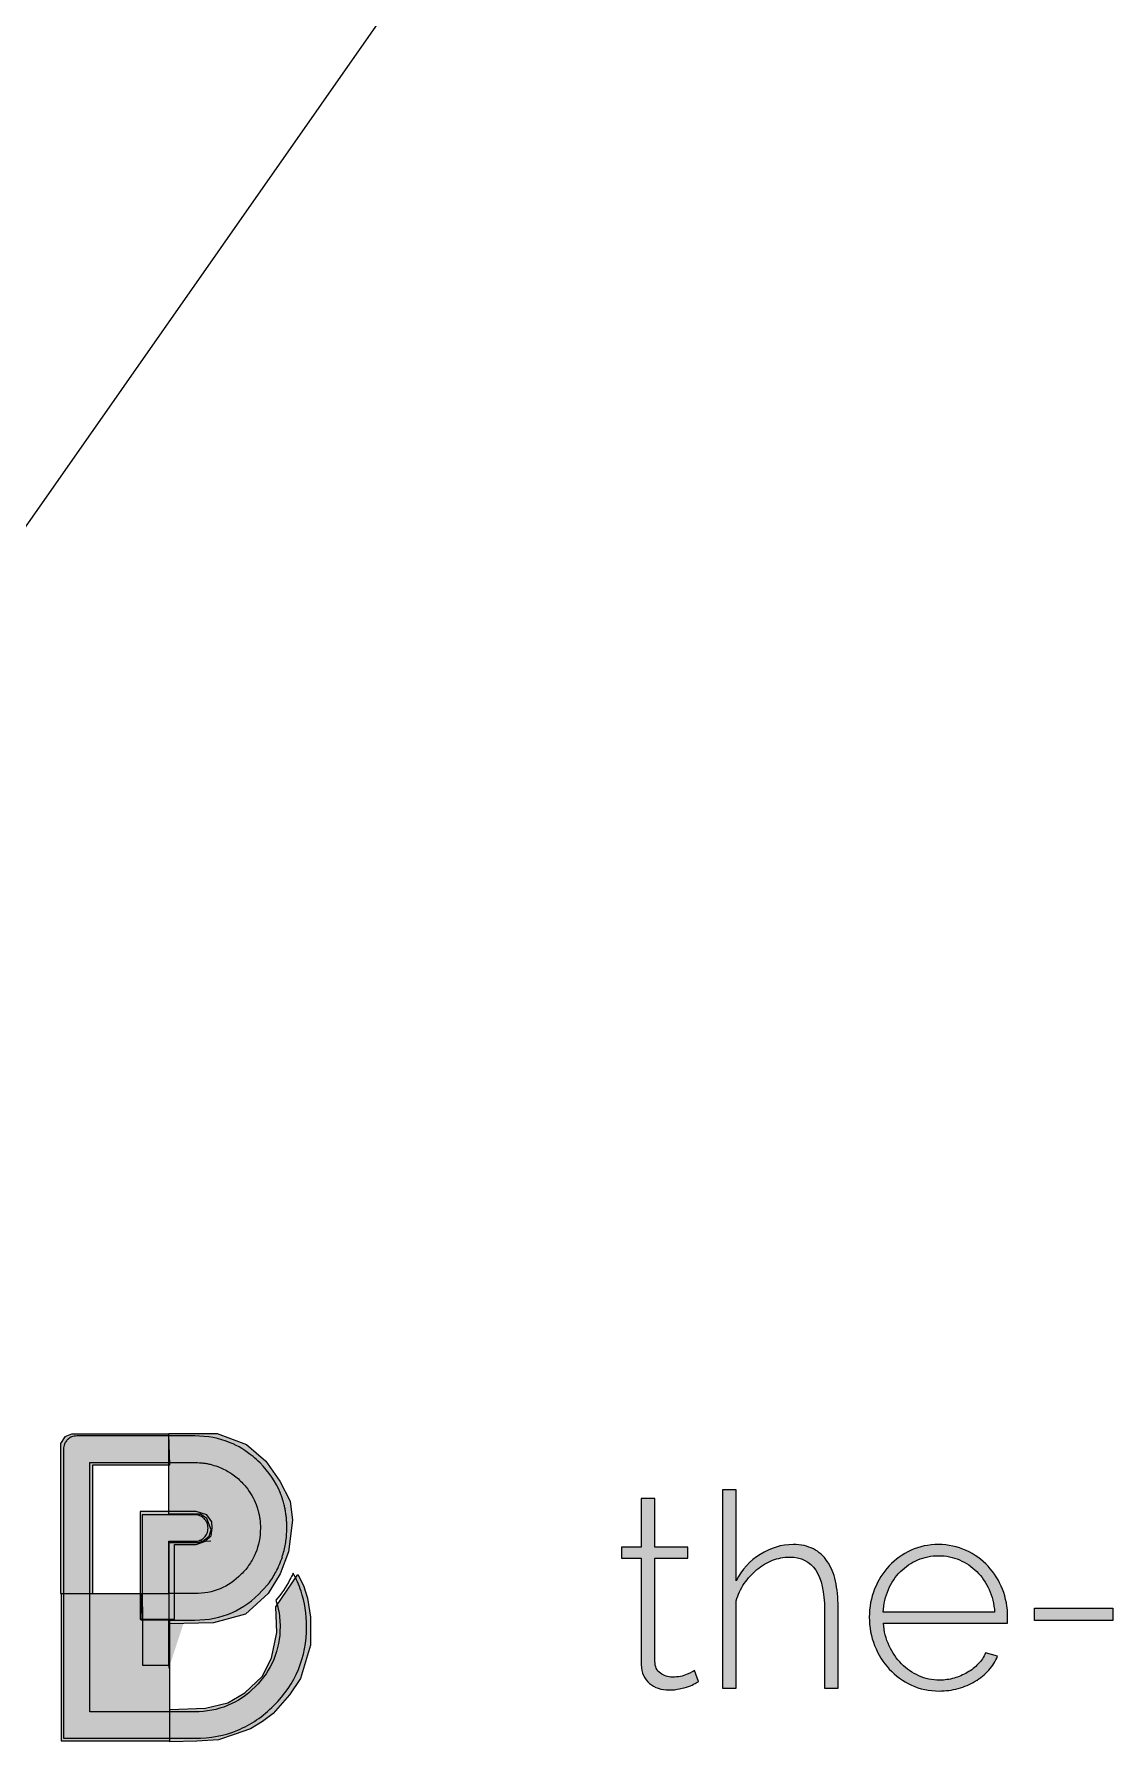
# Model space of a CAD drawing. Extents: x 65 to 351, y 40 to 244.
# Drawn here: x 252.4 to 288.8, y 41.8 to 99.4 of the extents above; entities that cross this region are included whole.
import ezdxf

# ---------------------------------------------------------------- set-up
doc = ezdxf.new("R2010")
doc.units = 0
doc.header["$MEASUREMENT"] = 0
for name, color, linetype in [('4-VIEW', 7, 'CONTINUOUS'), ('COPYRIGHT_NOTICE', 7, 'CONTINUOUS'), ('SOLIDS', 7, 'CONTINUOUS')]:
    doc.layers.add(name, color=color, linetype=linetype)

# ---------------------------------------------------------------- blocks, each defined once
blk = doc.blocks.new('BLOCK_6')
at = {"layer": 'COPYRIGHT_NOTICE'}
h = blk.add_hatch(color=7, dxfattribs=at)
h.dxf.hatch_style = 2
edge = h.paths.add_edge_path()
edge.add_spline(control_points=[(279.521, 43.583), (279.521, 43.583), (279.062, 43.583), (279.062, 43.583), (279.062, 43.583), (279.062, 46.242), (279.062, 46.242), (279.062, 47.422), (278.668, 48.013), (277.879, 48.013), (277.683, 48.013), (277.492, 47.976), (277.305, 47.903), (277.119, 47.829), (276.945, 47.725), (276.783, 47.591), (276.62, 47.456), (276.478, 47.299), (276.356, 47.119), (276.234, 46.938), (276.142, 46.744), (276.081, 46.536), (276.081, 46.536), (276.081, 43.583), (276.081, 43.583), (276.081, 43.583), (275.622, 43.583), (275.622, 43.583), (275.622, 43.583), (275.622, 50.278), (275.622, 50.278), (275.622, 50.278), (276.081, 50.278), (276.081, 50.278), (276.081, 50.278), (276.081, 47.215), (276.081, 47.215), (276.277, 47.588), (276.547, 47.884), (276.893, 48.105), (277.238, 48.325), (277.61, 48.435), (278.007, 48.435), (278.27, 48.435), (278.496, 48.386), (278.686, 48.288), (278.875, 48.19), (279.033, 48.049), (279.158, 47.866), (279.284, 47.683), (279.375, 47.461), (279.433, 47.201), (279.491, 46.941), (279.521, 46.649), (279.521, 46.325), (279.521, 46.325), (279.521, 43.583), (279.521, 43.583)], knot_values=[0, 0, 0, 0, 1, 1, 1, 2, 2, 2, 3, 3, 3, 4, 4, 4, 5, 5, 5, 6, 6, 6, 7, 7, 7, 8, 8, 8, 9, 9, 9, 10, 10, 10, 11, 11, 11, 12, 12, 12, 13, 13, 13, 14, 14, 14, 15, 15, 15, 16, 16, 16, 17, 17, 17, 18, 18, 18, 19, 19, 19, 19], degree=3, periodic=1)
h = blk.add_hatch(color=7, dxfattribs=at)
h.dxf.hatch_style = 2
edge = h.paths.add_edge_path()
edge.add_spline(control_points=[(274.815, 43.812), (274.791, 43.8), (274.749, 43.776), (274.692, 43.743), (274.633, 43.709), (274.56, 43.677), (274.471, 43.647), (274.383, 43.616), (274.283, 43.588), (274.173, 43.564), (274.063, 43.54), (273.944, 43.527), (273.815, 43.527), (273.687, 43.527), (273.566, 43.546), (273.453, 43.583), (273.34, 43.619), (273.241, 43.674), (273.155, 43.748), (273.07, 43.821), (273.002, 43.909), (272.954, 44.014), (272.904, 44.118), (272.88, 44.24), (272.88, 44.38), (272.88, 44.38), (272.88, 47.976), (272.88, 47.976), (272.88, 47.976), (272.21, 47.976), (272.21, 47.976), (272.21, 47.976), (272.21, 48.352), (272.21, 48.352), (272.21, 48.352), (272.88, 48.352), (272.88, 48.352), (272.88, 48.352), (272.88, 49.985), (272.88, 49.985), (272.88, 49.985), (273.339, 49.985), (273.339, 49.985), (273.339, 49.985), (273.339, 48.352), (273.339, 48.352), (273.339, 48.352), (274.448, 48.352), (274.448, 48.352), (274.448, 48.352), (274.448, 47.976), (274.448, 47.976), (274.448, 47.976), (273.339, 47.976), (273.339, 47.976), (273.339, 47.976), (273.339, 44.491), (273.339, 44.491), (273.339, 44.313), (273.4, 44.18), (273.522, 44.092), (273.644, 44.003), (273.782, 43.959), (273.935, 43.959), (274.124, 43.959), (274.288, 43.991), (274.426, 44.055), (274.563, 44.119), (274.647, 44.16), (274.678, 44.179), (274.678, 44.179), (274.815, 43.812), (274.815, 43.812)], knot_values=[0, 0, 0, 0, 1, 1, 1, 2, 2, 2, 3, 3, 3, 4, 4, 4, 5, 5, 5, 6, 6, 6, 7, 7, 7, 8, 8, 8, 9, 9, 9, 10, 10, 10, 11, 11, 11, 12, 12, 12, 13, 13, 13, 14, 14, 14, 15, 15, 15, 16, 16, 16, 17, 17, 17, 18, 18, 18, 19, 19, 19, 20, 20, 20, 21, 21, 21, 22, 22, 22, 23, 23, 23, 24, 24, 24, 24], degree=3, periodic=1)
h = blk.add_hatch(color=7, dxfattribs=at)
h.dxf.hatch_style = 2
edge = h.paths.add_edge_path()
edge.add_spline(control_points=[(282.933, 43.491), (282.596, 43.491), (282.284, 43.557), (281.997, 43.688), (281.709, 43.82), (281.46, 44), (281.249, 44.229), (281.038, 44.459), (280.873, 44.723), (280.754, 45.023), (280.635, 45.322), (280.575, 45.643), (280.575, 45.985), (280.575, 46.322), (280.635, 46.638), (280.754, 46.935), (280.873, 47.232), (281.037, 47.491), (281.245, 47.715), (281.453, 47.938), (281.699, 48.114), (281.983, 48.242), (282.267, 48.371), (282.575, 48.435), (282.905, 48.435), (283.241, 48.435), (283.553, 48.369), (283.84, 48.238), (284.128, 48.106), (284.375, 47.929), (284.583, 47.705), (284.791, 47.482), (284.953, 47.222), (285.07, 46.926), (285.186, 46.629), (285.244, 46.316), (285.244, 45.985), (285.244, 45.955), (285.244, 45.917), (285.244, 45.871), (285.244, 45.825), (285.241, 45.796), (285.235, 45.784), (285.235, 45.784), (281.052, 45.784), (281.052, 45.784), (281.071, 45.509), (281.135, 45.253), (281.245, 45.018), (281.355, 44.782), (281.494, 44.579), (281.662, 44.408), (281.83, 44.237), (282.024, 44.102), (282.245, 44.005), (282.465, 43.907), (282.7, 43.858), (282.951, 43.858), (283.116, 43.858), (283.278, 43.881), (283.437, 43.926), (283.596, 43.973), (283.744, 44.035), (283.882, 44.114), (284.02, 44.194), (284.141, 44.29), (284.249, 44.404), (284.355, 44.516), (284.44, 44.64), (284.501, 44.775), (284.501, 44.775), (284.905, 44.665), (284.905, 44.665), (284.837, 44.494), (284.738, 44.336), (284.606, 44.192), (284.475, 44.049), (284.322, 43.925), (284.148, 43.821), (283.973, 43.717), (283.782, 43.636), (283.574, 43.578), (283.367, 43.52), (283.153, 43.491), (282.933, 43.491)], knot_values=[0, 0, 0, 0, 1, 1, 1, 2, 2, 2, 3, 3, 3, 4, 4, 4, 5, 5, 5, 6, 6, 6, 7, 7, 7, 8, 8, 8, 9, 9, 9, 10, 10, 10, 11, 11, 11, 12, 12, 12, 13, 13, 13, 14, 14, 14, 15, 15, 15, 16, 16, 16, 17, 17, 17, 18, 18, 18, 19, 19, 19, 20, 20, 20, 21, 21, 21, 22, 22, 22, 23, 23, 23, 24, 24, 24, 25, 25, 25, 26, 26, 26, 27, 27, 27, 28, 28, 28, 28], degree=3, periodic=1)
edge = h.paths.add_edge_path()
edge.add_spline(control_points=[(284.804, 46.151), (284.785, 46.432), (284.722, 46.689), (284.616, 46.921), (284.508, 47.153), (284.371, 47.354), (284.203, 47.522), (284.035, 47.69), (283.84, 47.821), (283.62, 47.916), (283.4, 48.011), (283.165, 48.059), (282.914, 48.059), (282.663, 48.059), (282.428, 48.011), (282.208, 47.916), (281.988, 47.821), (281.794, 47.69), (281.626, 47.522), (281.457, 47.354), (281.323, 47.152), (281.222, 46.917), (281.121, 46.681), (281.061, 46.426), (281.043, 46.151), (281.043, 46.151), (284.804, 46.151), (284.804, 46.151)], knot_values=[0, 0, 0, 0, 1, 1, 1, 2, 2, 2, 3, 3, 3, 4, 4, 4, 5, 5, 5, 6, 6, 6, 7, 7, 7, 8, 8, 8, 9, 9, 9, 9], degree=3, periodic=1)
h = blk.add_hatch(color=7, dxfattribs=at)
h.dxf.hatch_style = 2
h.paths.add_polyline_path([(286.152, 45.866), (286.152, 46.288), (288.794, 46.288), (288.794, 45.866)])
blk.add_lwpolyline([(286.152, 45.866), (286.152, 46.288), (288.794, 46.288), (288.794, 45.866), (286.152, 45.866)], dxfattribs=at)
for points, knots in [([(279.521, 43.583), (279.521, 43.583), (279.062, 43.583), (279.062, 43.583), (279.062, 43.583), (279.062, 46.242), (279.062, 46.242), (279.062, 47.422), (278.668, 48.013), (277.879, 48.013), (277.683, 48.013), (277.492, 47.976), (277.305, 47.903), (277.119, 47.829), (276.945, 47.725), (276.783, 47.591), (276.62, 47.456), (276.478, 47.299), (276.356, 47.119), (276.234, 46.938), (276.142, 46.744), (276.081, 46.536), (276.081, 46.536), (276.081, 43.583), (276.081, 43.583), (276.081, 43.583), (275.622, 43.583), (275.622, 43.583), (275.622, 43.583), (275.622, 50.278), (275.622, 50.278), (275.622, 50.278), (276.081, 50.278), (276.081, 50.278), (276.081, 50.278), (276.081, 47.215), (276.081, 47.215), (276.277, 47.588), (276.547, 47.884), (276.893, 48.105), (277.238, 48.325), (277.61, 48.435), (278.007, 48.435), (278.27, 48.435), (278.496, 48.386), (278.686, 48.288), (278.875, 48.19), (279.033, 48.049), (279.158, 47.866), (279.284, 47.683), (279.375, 47.461), (279.433, 47.201), (279.491, 46.941), (279.521, 46.649), (279.521, 46.325), (279.521, 46.325), (279.521, 43.583), (279.521, 43.583)], [0, 0, 0, 0, 1, 1, 1, 2, 2, 2, 3, 3, 3, 4, 4, 4, 5, 5, 5, 6, 6, 6, 7, 7, 7, 8, 8, 8, 9, 9, 9, 10, 10, 10, 11, 11, 11, 12, 12, 12, 13, 13, 13, 14, 14, 14, 15, 15, 15, 16, 16, 16, 17, 17, 17, 18, 18, 18, 19, 19, 19, 19]), ([(274.815, 43.812), (274.791, 43.8), (274.749, 43.776), (274.692, 43.743), (274.633, 43.709), (274.56, 43.677), (274.471, 43.647), (274.383, 43.616), (274.283, 43.588), (274.173, 43.564), (274.063, 43.54), (273.944, 43.527), (273.815, 43.527), (273.687, 43.527), (273.566, 43.546), (273.453, 43.583), (273.34, 43.619), (273.241, 43.674), (273.155, 43.748), (273.07, 43.821), (273.002, 43.909), (272.954, 44.014), (272.904, 44.118), (272.88, 44.24), (272.88, 44.38), (272.88, 44.38), (272.88, 47.976), (272.88, 47.976), (272.88, 47.976), (272.21, 47.976), (272.21, 47.976), (272.21, 47.976), (272.21, 48.352), (272.21, 48.352), (272.21, 48.352), (272.88, 48.352), (272.88, 48.352), (272.88, 48.352), (272.88, 49.985), (272.88, 49.985), (272.88, 49.985), (273.339, 49.985), (273.339, 49.985), (273.339, 49.985), (273.339, 48.352), (273.339, 48.352), (273.339, 48.352), (274.448, 48.352), (274.448, 48.352), (274.448, 48.352), (274.448, 47.976), (274.448, 47.976), (274.448, 47.976), (273.339, 47.976), (273.339, 47.976), (273.339, 47.976), (273.339, 44.491), (273.339, 44.491), (273.339, 44.313), (273.4, 44.18), (273.522, 44.092), (273.644, 44.003), (273.782, 43.959), (273.935, 43.959), (274.124, 43.959), (274.288, 43.991), (274.426, 44.055), (274.563, 44.119), (274.647, 44.16), (274.678, 44.179), (274.678, 44.179), (274.815, 43.812), (274.815, 43.812)], [0, 0, 0, 0, 1, 1, 1, 2, 2, 2, 3, 3, 3, 4, 4, 4, 5, 5, 5, 6, 6, 6, 7, 7, 7, 8, 8, 8, 9, 9, 9, 10, 10, 10, 11, 11, 11, 12, 12, 12, 13, 13, 13, 14, 14, 14, 15, 15, 15, 16, 16, 16, 17, 17, 17, 18, 18, 18, 19, 19, 19, 20, 20, 20, 21, 21, 21, 22, 22, 22, 23, 23, 23, 24, 24, 24, 24]), ([(282.933, 43.491), (282.596, 43.491), (282.284, 43.557), (281.997, 43.688), (281.709, 43.82), (281.46, 44), (281.249, 44.229), (281.038, 44.459), (280.873, 44.723), (280.754, 45.023), (280.635, 45.322), (280.575, 45.643), (280.575, 45.985), (280.575, 46.322), (280.635, 46.638), (280.754, 46.935), (280.873, 47.232), (281.037, 47.491), (281.245, 47.715), (281.453, 47.938), (281.699, 48.114), (281.983, 48.242), (282.267, 48.371), (282.575, 48.435), (282.905, 48.435), (283.241, 48.435), (283.553, 48.369), (283.84, 48.238), (284.128, 48.106), (284.375, 47.929), (284.583, 47.705), (284.791, 47.482), (284.953, 47.222), (285.07, 46.926), (285.186, 46.629), (285.244, 46.316), (285.244, 45.985), (285.244, 45.955), (285.244, 45.917), (285.244, 45.871), (285.244, 45.825), (285.241, 45.796), (285.235, 45.784), (285.235, 45.784), (281.052, 45.784), (281.052, 45.784), (281.071, 45.509), (281.135, 45.253), (281.245, 45.018), (281.355, 44.782), (281.494, 44.579), (281.662, 44.408), (281.83, 44.237), (282.024, 44.102), (282.245, 44.005), (282.465, 43.907), (282.7, 43.858), (282.951, 43.858), (283.116, 43.858), (283.278, 43.881), (283.437, 43.926), (283.596, 43.973), (283.744, 44.035), (283.882, 44.114), (284.02, 44.194), (284.141, 44.29), (284.249, 44.404), (284.355, 44.516), (284.44, 44.64), (284.501, 44.775), (284.501, 44.775), (284.905, 44.665), (284.905, 44.665), (284.837, 44.494), (284.738, 44.336), (284.606, 44.192), (284.475, 44.049), (284.322, 43.925), (284.148, 43.821), (283.973, 43.717), (283.782, 43.636), (283.574, 43.578), (283.367, 43.52), (283.153, 43.491), (282.933, 43.491)], [0, 0, 0, 0, 1, 1, 1, 2, 2, 2, 3, 3, 3, 4, 4, 4, 5, 5, 5, 6, 6, 6, 7, 7, 7, 8, 8, 8, 9, 9, 9, 10, 10, 10, 11, 11, 11, 12, 12, 12, 13, 13, 13, 14, 14, 14, 15, 15, 15, 16, 16, 16, 17, 17, 17, 18, 18, 18, 19, 19, 19, 20, 20, 20, 21, 21, 21, 22, 22, 22, 23, 23, 23, 24, 24, 24, 25, 25, 25, 26, 26, 26, 27, 27, 27, 28, 28, 28, 28]), ([(284.804, 46.151), (284.785, 46.432), (284.722, 46.689), (284.616, 46.921), (284.508, 47.153), (284.371, 47.354), (284.203, 47.522), (284.035, 47.69), (283.84, 47.821), (283.62, 47.916), (283.4, 48.011), (283.165, 48.059), (282.914, 48.059), (282.663, 48.059), (282.428, 48.011), (282.208, 47.916), (281.988, 47.821), (281.794, 47.69), (281.626, 47.522), (281.457, 47.354), (281.323, 47.152), (281.222, 46.917), (281.121, 46.681), (281.061, 46.426), (281.043, 46.151), (281.043, 46.151), (284.804, 46.151), (284.804, 46.151)], [0, 0, 0, 0, 1, 1, 1, 2, 2, 2, 3, 3, 3, 4, 4, 4, 5, 5, 5, 6, 6, 6, 7, 7, 7, 8, 8, 8, 9, 9, 9, 9])]:
    blk.add_open_spline(points, degree=3, knots=knots, dxfattribs=at)
blk = doc.blocks.new('BLOCK_7')
at = {"layer": 'COPYRIGHT_NOTICE'}
h = blk.add_hatch(color=4, dxfattribs=at)
h.dxf.hatch_style = 2
h.paths.add_polyline_path([(256.962, 51.124), (256.933, 52.16), (253.647, 52.16), (253.427, 52.072), (253.283, 51.851), (253.283, 46.779), (254.364, 46.774), (254.364, 51.124)])
h = blk.add_hatch(color=1, dxfattribs=at)
h.dxf.hatch_style = 2
h.paths.add_polyline_path([(260.284, 46.78), (259.523, 46.086), (258.442, 45.792), (256.937, 45.755), (256.937, 45.884), (256.004, 45.882), (256.018, 46.779), (256.937, 46.779), (256.937, 48.5), (258.024, 48.501), (258.299, 48.721), (258.363, 48.93), (258.211, 49.316), (258.002, 49.464), (256.937, 49.459), (256.937, 52.185), (258.564, 52.181), (259.556, 51.818), (260.207, 51.245), (260.681, 50.573), (261.034, 49.9), (261.111, 49.261), (260.967, 48.191), (260.689, 47.452)])
h = blk.add_hatch(color=2, dxfattribs=at)
h.dxf.hatch_style = 2
h.paths.add_polyline_path([(258.366, 48.732), (258.399, 48.985), (258.388, 49.206), (258.211, 49.437), (257.859, 49.554), (255.962, 49.554), (255.962, 45.922), (257.123, 45.917), (257.123, 48.434), (257.859, 48.439), (258.167, 48.555)])
h = blk.add_hatch(color=4, dxfattribs=at)
h.dxf.hatch_style = 2
h.paths.add_polyline_path([(258.346, 48.546), (256.933, 48.537), (256.933, 44.264)])
h = blk.add_hatch(color=4, dxfattribs=at)
h.dxf.hatch_style = 2
h.paths.add_polyline_path([(260.46, 42.734), (260.096, 42.459), (259.689, 42.216), (259.137, 42.018), (258.608, 41.841), (257.881, 41.797), (256.968, 41.775), (256.968, 42.867), (258.173, 42.916), (258.928, 43.087), (259.501, 43.429), (260.085, 43.98), (260.394, 44.597), (260.582, 45.468), (260.543, 46.332), (261.286, 47.42), (261.474, 47.056), (261.618, 46.626), (261.713, 45.987), (261.713, 45.038), (261.375, 43.914), (261.011, 43.363)])
h = blk.add_hatch(color=2, dxfattribs=at)
h.dxf.hatch_style = 2
h.paths.add_polyline_path([(256.005, 46.775), (253.305, 46.775), (253.305, 41.808), (256.968, 41.808), (256.968, 45.898), (255.999, 45.898)])
for points in [[(256.962, 51.124), (256.933, 52.16), (253.647, 52.16), (253.427, 52.072), (253.283, 51.851), (253.283, 46.779), (254.364, 46.774), (254.364, 51.124), (256.962, 51.124)], [(260.284, 46.78), (259.523, 46.086), (258.442, 45.792), (256.937, 45.755), (256.937, 45.884), (256.004, 45.882), (256.018, 46.779), (256.937, 46.779), (256.937, 48.5), (258.024, 48.501), (258.299, 48.721), (258.363, 48.93), (258.211, 49.316), (258.002, 49.464), (256.937, 49.459), (256.937, 52.185), (258.564, 52.181), (259.556, 51.818), (260.207, 51.245), (260.681, 50.573), (261.034, 49.9), (261.111, 49.261), (260.967, 48.191), (260.689, 47.452), (260.284, 46.78)], [(258.366, 48.732), (258.399, 48.985), (258.388, 49.206), (258.211, 49.437), (257.859, 49.554), (255.962, 49.554), (255.962, 45.922), (257.123, 45.917), (257.123, 48.434), (257.859, 48.439), (258.167, 48.555), (258.366, 48.732)], [(258.346, 48.546), (256.933, 48.537), (256.933, 44.264)], [(260.46, 42.734), (260.096, 42.459), (259.689, 42.216), (259.137, 42.018), (258.608, 41.841), (257.881, 41.797), (256.968, 41.775), (256.968, 42.867), (258.173, 42.916), (258.928, 43.087), (259.501, 43.429), (260.085, 43.98), (260.394, 44.597), (260.582, 45.468), (260.543, 46.332), (261.286, 47.42), (261.474, 47.056), (261.618, 46.626), (261.713, 45.987), (261.713, 45.038), (261.375, 43.914), (261.011, 43.363), (260.46, 42.734)], [(256.005, 46.775), (253.305, 46.775), (253.305, 41.808), (256.968, 41.808), (256.968, 45.898), (255.999, 45.898), (256.005, 46.775)]]:
    blk.add_lwpolyline(points, dxfattribs=at)
blk.add_open_spline([(253.379, 42.388), (253.379, 42.388), (253.379, 47.889), (253.379, 47.889), (253.379, 47.889), (253.379, 49.262), (253.379, 49.262), (253.379, 49.262), (253.379, 49.262), (253.379, 49.262), (253.379, 49.262), (253.379, 51.653), (253.379, 51.653), (253.379, 51.685), (253.381, 51.715), (253.387, 51.744), (253.387, 51.746), (253.388, 51.748), (253.388, 51.75), (253.394, 51.777), (253.401, 51.802), (253.411, 51.826), (253.426, 51.863), (253.449, 51.899), (253.476, 51.933), (253.486, 51.946), (253.495, 51.959), (253.506, 51.971), (253.517, 51.981), (253.528, 51.991), (253.54, 52), (253.54, 52), (253.541, 52.001), (253.541, 52.001), (253.542, 52.002), (253.542, 52.002), (253.543, 52.003), (253.579, 52.031), (253.616, 52.053), (253.654, 52.068), (253.705, 52.09), (253.762, 52.1), (253.825, 52.1), (253.825, 52.1), (257.81, 52.1), (257.81, 52.1), (258.241, 52.1), (258.639, 52.025), (259.004, 51.874), (259.278, 51.761), (259.535, 51.605), (259.775, 51.406), (259.856, 51.34), (259.934, 51.269), (260.011, 51.193), (260.314, 50.888), (260.541, 50.552), (260.692, 50.187), (260.71, 50.142), (260.727, 50.097), (260.743, 50.051), (260.749, 50.037), (260.753, 50.022), (260.758, 50.008), (260.769, 49.976), (260.779, 49.945), (260.789, 49.913), (260.794, 49.896), (260.798, 49.878), (260.803, 49.861), (260.811, 49.832), (260.82, 49.802), (260.827, 49.772), (260.831, 49.752), (260.835, 49.733), (260.84, 49.713), (260.844, 49.693), (260.849, 49.674), (260.853, 49.654), (260.853, 49.656), (260.852, 49.659), (260.852, 49.661), (260.852, 49.661), (260.855, 49.645), (260.855, 49.645), (260.855, 49.645), (260.855, 49.645), (260.855, 49.645), (260.855, 49.645), (260.855, 49.645), (260.855, 49.645), (260.855, 49.644), (260.855, 49.644), (260.855, 49.644), (260.855, 49.643), (260.855, 49.642), (260.856, 49.64), (260.865, 49.594), (260.873, 49.547), (260.88, 49.499), (260.881, 49.494), (260.882, 49.489), (260.883, 49.484), (260.889, 49.437), (260.895, 49.39), (260.9, 49.343), (260.9, 49.336), (260.901, 49.33), (260.902, 49.322), (260.906, 49.277), (260.91, 49.232), (260.912, 49.186), (260.913, 49.177), (260.913, 49.167), (260.914, 49.158), (260.916, 49.103), (260.918, 49.049), (260.918, 48.993), (260.918, 48.848), (260.907, 48.705), (260.886, 48.562), (260.866, 48.418), (260.834, 48.273), (260.792, 48.126), (260.792, 48.126), (260.774, 48.061), (260.774, 48.061), (260.774, 48.061), (260.763, 48.023), (260.763, 48.023), (260.763, 48.023), (260.765, 48.021), (260.765, 48.021), (260.706, 47.844), (260.631, 47.67), (260.544, 47.506), (260.47, 47.366), (260.388, 47.233), (260.3, 47.114), (260.3, 47.114), (260.084, 46.879), (260.084, 46.879), (259.776, 46.546), (259.434, 46.297), (259.056, 46.132), (258.68, 45.967), (258.264, 45.885), (257.81, 45.885), (257.81, 45.885), (257.152, 45.885), (257.152, 45.885), (257.152, 45.885), (256.933, 45.885), (256.933, 45.885), (256.933, 45.885), (256.933, 45.666), (256.933, 45.666), (256.933, 45.666), (256.933, 44.368), (256.933, 44.368), (256.933, 44.368), (256.04, 44.368), (256.04, 44.368), (256.04, 44.368), (256.04, 46.328), (256.04, 46.328), (256.04, 46.328), (256.039, 46.332), (256.039, 46.332), (256.039, 46.332), (256.038, 46.364), (256.038, 46.364), (256.038, 46.364), (256.039, 46.364), (256.039, 46.364), (256.039, 46.364), (256.039, 47.5), (256.039, 47.5), (256.039, 47.5), (256.039, 49.052), (256.039, 49.052), (256.039, 49.052), (256.038, 49.439), (256.038, 49.439), (256.038, 49.439), (256.061, 49.44), (256.061, 49.44), (256.061, 49.44), (257.81, 49.44), (257.81, 49.44), (257.864, 49.44), (257.913, 49.431), (257.957, 49.416), (257.966, 49.413), (257.976, 49.412), (257.985, 49.408), (258.023, 49.392), (258.059, 49.37), (258.094, 49.342), (258.105, 49.333), (258.116, 49.322), (258.128, 49.312), (258.145, 49.293), (258.16, 49.275), (258.174, 49.255), (258.176, 49.252), (258.179, 49.249), (258.181, 49.247), (258.193, 49.228), (258.204, 49.208), (258.214, 49.189), (258.215, 49.187), (258.216, 49.186), (258.217, 49.184), (258.217, 49.184), (258.225, 49.165), (258.225, 49.165), (258.246, 49.113), (258.257, 49.055), (258.257, 48.993), (258.257, 48.928), (258.246, 48.87), (258.225, 48.819), (258.225, 48.819), (258.225, 48.819), (258.225, 48.819), (258.203, 48.766), (258.171, 48.717), (258.127, 48.673), (258.084, 48.63), (258.037, 48.598), (257.985, 48.578), (257.934, 48.557), (257.875, 48.546), (257.81, 48.546), (257.81, 48.546), (257.152, 48.546), (257.152, 48.546), (257.152, 48.546), (256.933, 48.546), (256.933, 48.546), (256.933, 48.546), (256.933, 48.327), (256.933, 48.327), (256.933, 48.327), (256.933, 47.483), (256.933, 47.483), (256.933, 47.483), (256.933, 46.997), (256.933, 46.997), (256.933, 46.997), (256.933, 46.779), (256.933, 46.779), (256.933, 46.779), (257.152, 46.779), (257.152, 46.779), (257.152, 46.779), (257.81, 46.779), (257.81, 46.779), (258.115, 46.779), (258.399, 46.833), (258.662, 46.943), (258.923, 47.051), (259.161, 47.214), (259.375, 47.43), (259.483, 47.538), (259.578, 47.651), (259.659, 47.77), (259.659, 47.77), (259.659, 47.77), (259.659, 47.77), (259.739, 47.889), (259.806, 48.013), (259.86, 48.143), (259.969, 48.405), (260.024, 48.688), (260.024, 48.993), (260.024, 49.05), (260.021, 49.106), (260.017, 49.162), (260.016, 49.173), (260.015, 49.185), (260.015, 49.197), (260.01, 49.25), (260.004, 49.302), (259.995, 49.354), (259.993, 49.365), (259.991, 49.377), (259.989, 49.389), (259.982, 49.43), (259.973, 49.471), (259.963, 49.511), (259.959, 49.529), (259.955, 49.547), (259.951, 49.564), (259.937, 49.618), (259.921, 49.67), (259.902, 49.723), (259.902, 49.723), (259.902, 49.723), (259.902, 49.724), (259.895, 49.745), (259.886, 49.766), (259.877, 49.787), (259.798, 49.993), (259.687, 50.188), (259.543, 50.371), (259.543, 50.371), (259.542, 50.372), (259.542, 50.372), (259.542, 50.372), (259.541, 50.373), (259.541, 50.373), (259.448, 50.489), (259.347, 50.592), (259.24, 50.684), (259.182, 50.732), (259.124, 50.778), (259.062, 50.82), (259.041, 50.834), (259.021, 50.85), (258.998, 50.864), (258.99, 50.869), (258.981, 50.874), (258.972, 50.879), (258.851, 50.954), (258.721, 51.016), (258.583, 51.066), (258.5, 51.096), (258.415, 51.124), (258.326, 51.145), (258.326, 51.145), (258.326, 51.146), (258.326, 51.146), (258.285, 51.156), (258.243, 51.164), (258.2, 51.172), (258.198, 51.172), (258.197, 51.172), (258.196, 51.172), (258.172, 51.177), (258.147, 51.179), (258.122, 51.183), (258.101, 51.186), (258.081, 51.189), (258.059, 51.192), (258.051, 51.192), (258.042, 51.192), (258.034, 51.193), (257.947, 51.202), (257.859, 51.207), (257.769, 51.207), (257.769, 51.207), (254.491, 51.207), (254.491, 51.207), (254.491, 51.207), (254.491, 51.207), (254.491, 51.207), (254.491, 51.207), (254.491, 51.207), (254.491, 51.207), (254.491, 51.207), (254.272, 51.207), (254.272, 51.207), (254.272, 51.207), (254.272, 50.988), (254.272, 50.988), (254.272, 50.988), (254.272, 49.163), (254.272, 49.163), (254.272, 49.163), (254.272, 47.697), (254.272, 47.697), (254.272, 47.697), (254.272, 43.006), (254.272, 43.006), (254.272, 43.006), (254.272, 42.788), (254.272, 42.788), (254.272, 42.788), (254.491, 42.788), (254.491, 42.788), (254.491, 42.788), (257.81, 42.788), (257.81, 42.788), (258.205, 42.788), (258.574, 42.858), (258.915, 42.999), (259.256, 43.14), (259.566, 43.35), (259.846, 43.63), (260.126, 43.909), (260.337, 44.22), (260.477, 44.56), (260.618, 44.902), (260.689, 45.271), (260.689, 45.666), (260.689, 45.865), (260.669, 46.06), (260.627, 46.254), (260.606, 46.356), (260.578, 46.457), (260.545, 46.558), (260.721, 46.754), (260.885, 46.994), (261.023, 47.254), (261.06, 47.325), (261.096, 47.397), (261.129, 47.471), (261.237, 47.275), (261.326, 47.072), (261.395, 46.864), (261.52, 46.488), (261.583, 46.088), (261.583, 45.666), (261.583, 44.623), (261.214, 43.733), (260.476, 43.001), (260.476, 43.001), (260.475, 43), (260.475, 43), (260.108, 42.631), (259.703, 42.354), (259.259, 42.17), (258.817, 41.986), (258.333, 41.894), (257.81, 41.894), (257.81, 41.894), (253.825, 41.894), (253.825, 41.894), (253.825, 41.894), (253.38, 41.894), (253.38, 41.894), (253.38, 41.894), (253.379, 42.388), (253.379, 42.388)], degree=3, knots=[0, 0, 0, 0, 1, 1, 1, 2, 2, 2, 3, 3, 3, 4, 4, 4, 5, 5, 5, 6, 6, 6, 7, 7, 7, 8, 8, 8, 9, 9, 9, 10, 10, 10, 11, 11, 11, 12, 12, 12, 13, 13, 13, 14, 14, 14, 15, 15, 15, 16, 16, 16, 17, 17, 17, 18, 18, 18, 19, 19, 19, 20, 20, 20, 21, 21, 21, 22, 22, 22, 23, 23, 23, 24, 24, 24, 25, 25, 25, 26, 26, 26, 27, 27, 27, 28, 28, 28, 29, 29, 29, 30, 30, 30, 31, 31, 31, 32, 32, 32, 33, 33, 33, 34, 34, 34, 35, 35, 35, 36, 36, 36, 37, 37, 37, 38, 38, 38, 39, 39, 39, 40, 40, 40, 41, 41, 41, 42, 42, 42, 43, 43, 43, 44, 44, 44, 45, 45, 45, 46, 46, 46, 47, 47, 47, 48, 48, 48, 49, 49, 49, 50, 50, 50, 51, 51, 51, 52, 52, 52, 53, 53, 53, 54, 54, 54, 55, 55, 55, 56, 56, 56, 57, 57, 57, 58, 58, 58, 59, 59, 59, 60, 60, 60, 61, 61, 61, 62, 62, 62, 63, 63, 63, 64, 64, 64, 65, 65, 65, 66, 66, 66, 67, 67, 67, 68, 68, 68, 69, 69, 69, 70, 70, 70, 71, 71, 71, 72, 72, 72, 73, 73, 73, 74, 74, 74, 75, 75, 75, 76, 76, 76, 77, 77, 77, 78, 78, 78, 79, 79, 79, 80, 80, 80, 81, 81, 81, 82, 82, 82, 83, 83, 83, 84, 84, 84, 85, 85, 85, 86, 86, 86, 87, 87, 87, 88, 88, 88, 89, 89, 89, 90, 90, 90, 91, 91, 91, 92, 92, 92, 93, 93, 93, 94, 94, 94, 95, 95, 95, 96, 96, 96, 97, 97, 97, 98, 98, 98, 99, 99, 99, 100, 100, 100, 101, 101, 101, 102, 102, 102, 103, 103, 103, 104, 104, 104, 105, 105, 105, 106, 106, 106, 107, 107, 107, 108, 108, 108, 109, 109, 109, 110, 110, 110, 111, 111, 111, 112, 112, 112, 113, 113, 113, 114, 114, 114, 115, 115, 115, 116, 116, 116, 117, 117, 117, 118, 118, 118, 119, 119, 119, 120, 120, 120, 121, 121, 121, 122, 122, 122, 123, 123, 123, 124, 124, 124, 125, 125, 125, 126, 126, 126, 127, 127, 127, 128, 128, 128, 129, 129, 129, 130, 130, 130, 131, 131, 131, 132, 132, 132, 133, 133, 133, 134, 134, 134, 135, 135, 135, 136, 136, 136, 137, 137, 137, 138, 138, 138, 139, 139, 139, 140, 140, 140, 141, 141, 141, 142, 142, 142, 143, 143, 143, 144, 144, 144, 145, 145, 145, 145], dxfattribs=at)

msp = doc.modelspace()

# ---------------------------------------------------------------- linework, layer by layer
at = {"layer": '4-VIEW', "color": 7}
msp.add_lwpolyline([(278.887, 121.096), (248.583, 77.797)], dxfattribs=at)
at = {"layer": 'SOLIDS'}
msp.add_open_spline([(227.98, 136.708), (227.98, 136.708), (229.129, 136.708), (229.129, 136.708), (229.224, 136.708), (229.309, 136.664), (229.366, 136.596), (229.366, 136.596), (229.84, 136.596), (229.84, 136.596), (229.922, 136.596), (229.996, 136.546), (230.027, 136.475), (230.312, 136.523), (230.651, 136.56), (231.03, 136.585), (231.651, 136.624), (232.376, 136.627), (233.138, 136.583), (233.175, 136.58), (233.212, 136.578), (233.248, 136.576), (233.248, 136.576), (233.198, 145.509), (233.198, 145.509), (233.198, 145.509), (233.195, 145.807), (233.195, 145.807), (233.195, 145.807), (233.169, 150.622), (233.169, 150.622), (233.169, 150.622), (233.169, 150.668), (233.169, 150.668), (233.168, 150.787), (233.171, 150.9), (233.176, 151.011), (233.182, 151.144), (233.19, 151.274), (233.196, 151.409), (233.2, 151.486), (233.203, 151.565), (233.205, 151.646), (233.205, 151.646), (234.119, 185.231), (234.119, 185.231), (234.119, 185.231), (233.947, 185.231), (233.947, 185.231), (233.871, 185.231), (233.808, 185.293), (233.806, 185.369), (233.806, 185.369), (233.79, 185.946), (233.79, 185.946), (233.788, 186.022), (233.849, 186.084), (233.925, 186.084), (233.925, 186.084), (234.174, 186.084), (234.174, 186.084), (234.174, 186.084), (234.185, 186.25), (234.185, 186.25), (234.221, 186.801), (234.466, 187.401), (234.838, 187.861), (235.208, 188.317), (235.705, 188.635), (236.249, 188.63), (236.249, 188.63), (245.043, 188.738), (245.043, 188.738), (245.132, 188.739), (245.216, 188.721), (245.293, 188.687), (245.315, 188.678), (245.336, 188.668), (245.356, 188.656), (245.356, 188.656), (245.624, 188.656), (245.624, 188.656), (245.688, 188.656), (245.743, 188.629), (245.784, 188.578), (245.784, 188.578), (246.792, 187.319), (246.792, 187.319), (246.845, 187.254), (246.837, 187.176), (246.813, 187.097), (246.813, 187.097), (246.746, 186.878), (246.746, 186.878), (246.834, 186.76), (246.875, 186.631), (246.893, 186.481), (246.893, 186.481), (246.91, 186.35), (246.91, 186.35), (246.91, 186.35), (251.381, 151.07), (251.381, 151.07), (251.384, 151.047), (251.384, 151.025), (251.384, 151.003), (251.385, 150.983), (251.384, 150.963), (251.385, 150.942), (251.385, 150.942), (251.623, 131.473), (251.623, 131.473), (251.657, 131.473), (251.692, 131.472), (251.726, 131.471), (251.955, 131.466), (252.189, 131.459), (252.429, 131.45), (255.319, 131.345), (258.997, 130.986), (262.909, 130.445), (268.095, 129.728), (273.688, 128.691), (278.391, 127.496), (278.391, 127.496), (280.35, 136.781), (280.35, 136.781), (280.508, 137.526), (280.824, 138.176), (281.287, 138.712), (281.617, 139.094), (282.021, 139.419), (282.495, 139.681), (283.171, 140.053), (283.901, 140.225), (284.616, 140.222), (286.739, 140.213), (288.72, 138.662), (288.685, 136.25), (288.685, 136.25), (288.629, 132.425), (288.629, 132.425), (288.629, 132.425), (288.583, 129.235), (288.583, 129.235), (288.578, 128.864), (288.395, 128.548), (288.077, 128.356), (288.077, 128.356), (283.934, 125.855), (283.934, 125.855), (284.2, 125.761), (284.458, 125.666), (284.709, 125.572), (284.8, 125.537), (284.8, 125.405), (284.709, 125.37), (284.464, 125.278), (284.212, 125.185), (283.952, 125.094), (283.952, 125.094), (288.077, 122.586), (288.077, 122.586), (288.394, 122.394), (288.578, 122.079), (288.583, 121.707), (288.583, 121.707), (288.629, 118.517), (288.629, 118.517), (288.629, 118.517), (288.685, 114.692), (288.685, 114.692), (288.72, 112.28), (286.739, 110.729), (284.616, 110.72), (283.901, 110.717), (283.171, 110.889), (282.495, 111.262), (282.021, 111.524), (281.617, 111.848), (281.287, 112.23), (280.824, 112.767), (280.508, 113.416), (280.35, 114.161), (280.35, 114.161), (278.391, 123.446), (278.391, 123.446), (273.688, 122.252), (268.095, 121.214), (262.909, 120.497), (258.997, 119.956), (255.319, 119.598), (252.429, 119.492), (252.189, 119.483), (251.955, 119.476), (251.726, 119.471), (251.692, 119.47), (251.659, 119.469), (251.625, 119.469), (251.625, 119.469), (251.385, 100), (251.385, 100), (251.384, 99.979), (251.385, 99.959), (251.384, 99.939), (251.384, 99.917), (251.384, 99.895), (251.381, 99.872), (251.381, 99.872), (246.91, 64.592), (246.91, 64.592), (246.91, 64.592), (246.893, 64.462), (246.893, 64.462), (246.875, 64.311), (246.834, 64.182), (246.746, 64.063), (246.746, 64.063), (246.813, 63.845), (246.813, 63.845), (246.837, 63.766), (246.845, 63.688), (246.792, 63.622), (246.792, 63.622), (245.784, 62.363), (245.784, 62.363), (245.743, 62.313), (245.688, 62.286), (245.624, 62.286), (245.624, 62.286), (245.356, 62.286), (245.356, 62.286), (245.336, 62.274), (245.315, 62.264), (245.293, 62.255), (245.216, 62.221), (245.132, 62.203), (245.043, 62.204), (245.043, 62.204), (236.249, 62.312), (236.249, 62.312), (235.705, 62.307), (235.208, 62.625), (234.839, 63.081), (234.466, 63.541), (234.221, 64.141), (234.185, 64.692), (234.185, 64.692), (234.174, 64.858), (234.174, 64.858), (234.174, 64.858), (233.925, 64.858), (233.925, 64.858), (233.849, 64.858), (233.788, 64.92), (233.79, 64.996), (233.79, 64.996), (233.806, 65.573), (233.806, 65.573), (233.808, 65.649), (233.871, 65.711), (233.947, 65.711), (233.947, 65.711), (234.12, 65.711), (234.12, 65.711), (234.12, 65.711), (233.205, 99.296), (233.205, 99.296), (233.203, 99.378), (233.2, 99.456), (233.196, 99.533), (233.19, 99.668), (233.182, 99.798), (233.176, 99.931), (233.171, 100.042), (233.168, 100.154), (233.169, 100.273), (233.169, 100.273), (233.169, 100.319), (233.169, 100.319), (233.169, 100.319), (233.195, 105.135), (233.195, 105.135), (233.195, 105.135), (233.198, 105.433), (233.198, 105.433), (233.198, 105.433), (233.248, 114.365), (233.248, 114.365), (233.212, 114.364), (233.175, 114.362), (233.138, 114.359), (232.376, 114.315), (231.65, 114.318), (231.03, 114.358), (230.651, 114.382), (230.312, 114.419), (230.028, 114.467), (229.995, 114.396), (229.922, 114.346), (229.84, 114.346), (229.84, 114.346), (229.366, 114.346), (229.366, 114.346), (229.31, 114.278), (229.224, 114.234), (229.129, 114.234), (229.129, 114.234), (227.98, 114.234), (227.98, 114.234), (227.574, 114.234), (227.243, 114.565), (227.243, 114.971), (227.243, 114.971), (227.243, 116.754), (227.243, 116.754), (227.243, 116.754), (226.908, 116.754), (226.908, 116.754), (226.908, 116.754), (226.908, 116.425), (226.908, 116.425), (226.908, 116.37), (226.885, 116.323), (226.848, 116.289), (226.915, 114.078), (226.859, 112.275), (226.715, 109.891), (226.706, 109.749), (226.612, 109.735), (226.595, 109.873), (226.588, 109.929), (226.581, 109.984), (226.574, 110.039), (226.574, 110.039), (226.574, 110.04), (226.574, 110.04), (226.339, 111.953), (226.219, 114.088), (226.258, 116.332), (225.802, 116.451), (225.437, 116.641), (225.216, 116.904), (225.128, 117.009), (225.128, 117.156), (225.216, 117.26), (225.432, 117.518), (225.783, 117.704), (226.223, 117.824), (226.199, 118.33), (226.199, 118.841), (226.226, 119.369), (225.498, 119.438), (224.781, 119.524), (224.082, 119.633), (222.622, 119.861), (221.17, 120.216), (219.804, 120.658), (219.731, 120.603), (219.632, 120.531), (219.602, 120.515), (219.432, 120.421), (219.253, 120.399), (219.048, 120.471), (216.913, 121.222), (215.023, 122.274), (213.697, 123.267), (213.559, 123.369), (213.533, 123.545), (213.514, 123.715), (213.511, 123.739), (213.508, 123.789), (213.506, 123.836), (213.397, 123.927), (213.293, 124.018), (213.194, 124.109), (213.135, 124.166), (213.076, 124.247), (213.075, 124.31), (213.063, 124.697), (213.041, 125.084), (213.041, 125.471), (213.041, 125.858), (213.063, 126.245), (213.075, 126.632), (213.076, 126.693), (213.138, 126.778), (213.194, 126.833), (213.294, 126.926), (213.4, 127.019), (213.512, 127.111), (213.513, 127.172), (213.514, 127.234), (213.517, 127.26), (213.537, 127.419), (213.568, 127.579), (213.697, 127.675), (215.023, 128.668), (216.913, 129.72), (219.048, 130.471), (219.265, 130.547), (219.454, 130.518), (219.633, 130.41), (219.652, 130.398), (219.731, 130.338), (219.801, 130.284), (221.168, 130.726), (222.621, 131.081), (224.082, 131.308), (224.781, 131.417), (225.498, 131.504), (226.226, 131.573), (226.199, 132.101), (226.199, 132.612), (226.223, 133.118), (225.783, 133.238), (225.432, 133.425), (225.216, 133.682), (225.128, 133.785), (225.128, 133.934), (225.216, 134.037), (225.437, 134.302), (225.802, 134.491), (226.258, 134.611), (226.219, 136.855), (226.339, 138.991), (226.574, 140.903), (226.581, 140.958), (226.588, 141.013), (226.595, 141.068), (226.612, 141.207), (226.706, 141.193), (226.715, 141.051), (226.859, 138.667), (226.915, 136.864), (226.849, 134.653), (226.885, 134.62), (226.908, 134.572), (226.908, 134.518), (226.908, 134.518), (226.908, 134.188), (226.908, 134.188), (226.908, 134.188), (227.243, 134.188), (227.243, 134.188), (227.243, 134.188), (227.243, 135.971), (227.243, 135.971), (227.243, 136.377), (227.574, 136.708), (227.98, 136.708), (227.98, 136.708), (227.98, 136.708), (227.98, 136.708)], degree=3, knots=[0, 0, 0, 0, 1, 1, 1, 2, 2, 2, 3, 3, 3, 4, 4, 4, 5, 5, 5, 6, 6, 6, 7, 7, 7, 8, 8, 8, 9, 9, 9, 10, 10, 10, 11, 11, 11, 12, 12, 12, 13, 13, 13, 14, 14, 14, 15, 15, 15, 16, 16, 16, 17, 17, 17, 18, 18, 18, 19, 19, 19, 20, 20, 20, 21, 21, 21, 22, 22, 22, 23, 23, 23, 24, 24, 24, 25, 25, 25, 26, 26, 26, 27, 27, 27, 28, 28, 28, 29, 29, 29, 30, 30, 30, 31, 31, 31, 32, 32, 32, 33, 33, 33, 34, 34, 34, 35, 35, 35, 36, 36, 36, 37, 37, 37, 38, 38, 38, 39, 39, 39, 40, 40, 40, 41, 41, 41, 42, 42, 42, 43, 43, 43, 44, 44, 44, 45, 45, 45, 46, 46, 46, 47, 47, 47, 48, 48, 48, 49, 49, 49, 50, 50, 50, 51, 51, 51, 52, 52, 52, 53, 53, 53, 54, 54, 54, 55, 55, 55, 56, 56, 56, 57, 57, 57, 58, 58, 58, 59, 59, 59, 60, 60, 60, 61, 61, 61, 62, 62, 62, 63, 63, 63, 64, 64, 64, 65, 65, 65, 66, 66, 66, 67, 67, 67, 68, 68, 68, 69, 69, 69, 70, 70, 70, 71, 71, 71, 72, 72, 72, 73, 73, 73, 74, 74, 74, 75, 75, 75, 76, 76, 76, 77, 77, 77, 78, 78, 78, 79, 79, 79, 80, 80, 80, 81, 81, 81, 82, 82, 82, 83, 83, 83, 84, 84, 84, 85, 85, 85, 86, 86, 86, 87, 87, 87, 88, 88, 88, 89, 89, 89, 90, 90, 90, 91, 91, 91, 92, 92, 92, 93, 93, 93, 94, 94, 94, 95, 95, 95, 96, 96, 96, 97, 97, 97, 98, 98, 98, 99, 99, 99, 100, 100, 100, 101, 101, 101, 102, 102, 102, 103, 103, 103, 104, 104, 104, 105, 105, 105, 106, 106, 106, 107, 107, 107, 108, 108, 108, 109, 109, 109, 110, 110, 110, 111, 111, 111, 112, 112, 112, 113, 113, 113, 114, 114, 114, 115, 115, 115, 116, 116, 116, 117, 117, 117, 118, 118, 118, 119, 119, 119, 120, 120, 120, 121, 121, 121, 122, 122, 122, 123, 123, 123, 124, 124, 124, 125, 125, 125, 126, 126, 126, 127, 127, 127, 128, 128, 128, 129, 129, 129, 130, 130, 130, 131, 131, 131, 132, 132, 132, 133, 133, 133, 134, 134, 134, 135, 135, 135, 136, 136, 136, 137, 137, 137, 138, 138, 138, 139, 139, 139, 140, 140, 140, 141, 141, 141, 142, 142, 142, 143, 143, 143, 144, 144, 144, 145, 145, 145, 146, 146, 146, 147, 147, 147, 148, 148, 148, 149, 149, 149, 150, 150, 150, 151, 151, 151, 151], dxfattribs=at)

# ---------------------------------------------------------------- block references
at = {"layer": 'COPYRIGHT_NOTICE'}
for name in ['BLOCK_7', 'BLOCK_6']:
    msp.add_blockref(name, (0, 0), dxfattribs=at)

doc.saveas('drawing.dxf')
